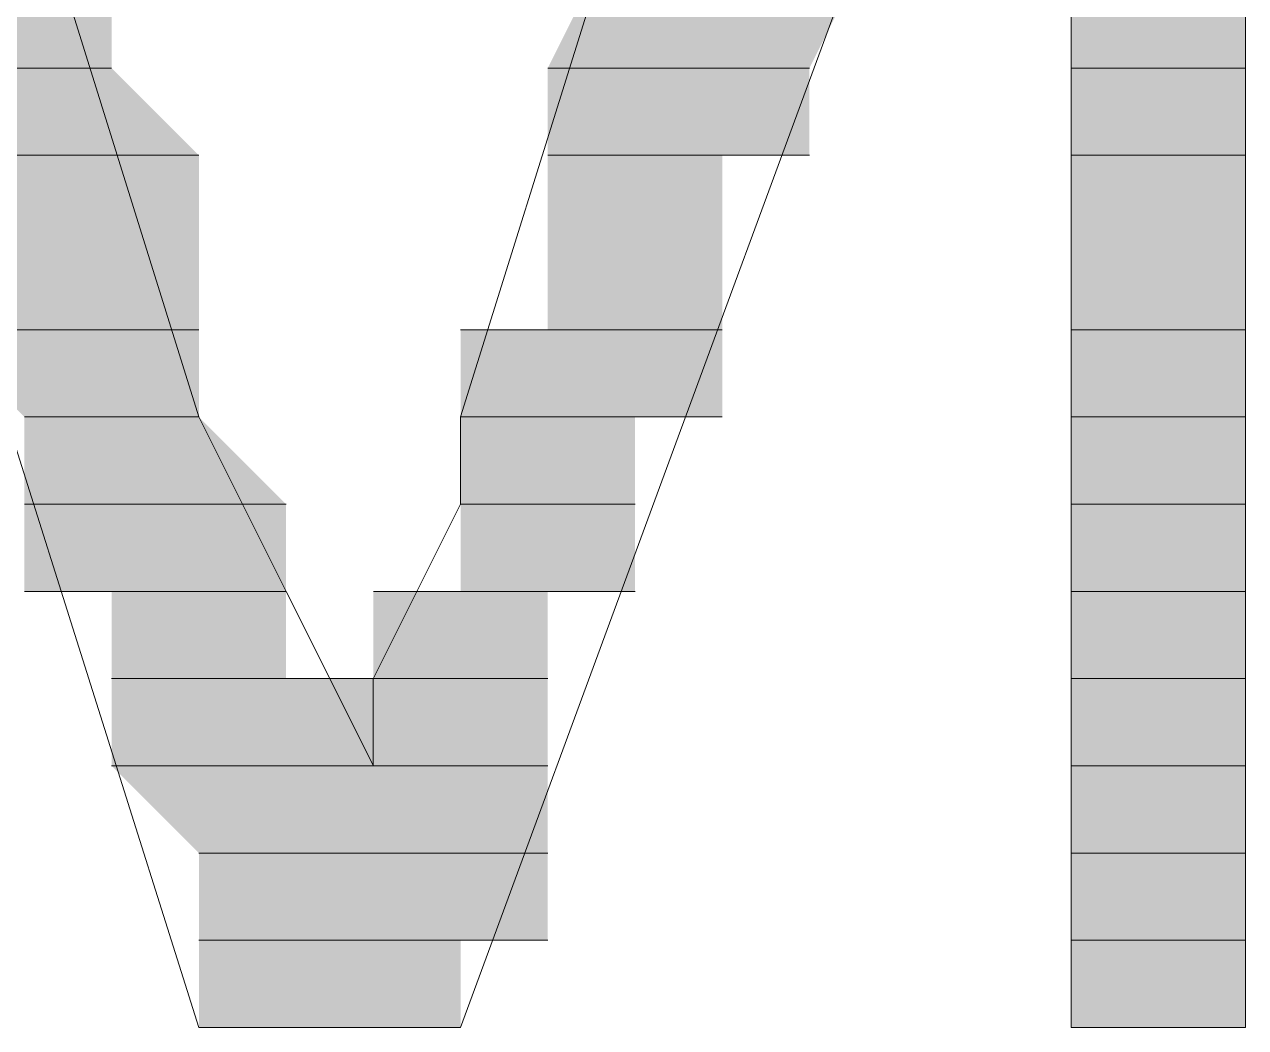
# Model space of a CAD drawing. Header units: millimetres. Extents: x -11 to 1219, y 0 to 1751.
# Drawn here: x 228.999 to 229.792, y 875.308 to 875.96 of the extents above; entities that cross this region are included whole.
import ezdxf

# ---------------------------------------------------------------- set-up
doc = ezdxf.new("R2010")
doc.units = ezdxf.units.MM
doc.header["$LTSCALE"] = 10
doc.layers.add('_MULTI_WIRE', color=9, linetype='CONTINUOUS')
doc.layers.add('PDF_Geometry', color=7, linetype='CONTINUOUS', true_color=0x151d1f)
doc.layers.add('PDF_Solid Fills', color=7, linetype='CONTINUOUS', true_color=0x070809)
doc.layers.get('_MULTI_WIRE').off()

# ---------------------------------------------------------------- blocks, each defined once
blk = doc.blocks.new('DVP-28SWS211R')
at = {"layer": 'PDF_Geometry', "color": 7, "lineweight": 9, "true_color": 0xffffff}
for p, q in [((22.49056, -88.77254), (22.2073, -87.86612)), ((22.94374, -87.86616), (22.66049, -88.77258)), ((23.17035, -89.16909), (23.17035, -87.86611)), ((22.15061, -88.09277), (22.49052, -89.16914)), ((22.66049, -89.16909), (23.05705, -88.09271)), ((23.05705, -88.09271), (23.05705, -89.16909)), ((22.26394, -88.54595), (22.43389, -88.54595)), ((22.43389, -88.54595), (22.26394, -88.54595)), ((22.26394, -88.54595), (22.43389, -88.54595)), ((22.43389, -88.54595), (22.26394, -88.54595)), ((22.26394, -88.54595), (22.43389, -88.54595)), ((22.43389, -88.54595), (22.26394, -88.54595)), ((22.26394, -88.54595), (22.43389, -88.54595)), ((22.43389, -88.54595), (22.26394, -88.54595)), ((22.26394, -88.54595), (22.43389, -88.54595)), ((22.43389, -88.54595), (22.26394, -88.54595)), ((22.26394, -88.54595), (22.43389, -88.54595)), ((22.43389, -88.54595), (22.26394, -88.54595)), ((22.26394, -88.54595), (22.43389, -88.54595)), ((22.43389, -88.54595), (22.26394, -88.54595)), ((22.26394, -88.54595), (22.43389, -88.54595)), ((22.43389, -88.54595), (22.26394, -88.54595)), ((22.26394, -88.54595), (22.43389, -88.54595)), ((22.43389, -88.54595), (22.26394, -88.54595)), ((22.26394, -88.54595), (22.43389, -88.54595)), ((22.43389, -88.54595), (22.26394, -88.54595)), ((22.26394, -88.54595), (22.43389, -88.54595)), ((22.43389, -88.54595), (22.26394, -88.54595)), ((22.26394, -88.54595), (22.43389, -88.54595)), ((22.43389, -88.54595), (22.26394, -88.54595)), ((22.71716, -88.54595), (22.88711, -88.54595)), ((22.88711, -88.54595), (22.71716, -88.54595)), ((22.71716, -88.54595), (22.88711, -88.54595)), ((22.88711, -88.54595), (22.71716, -88.54595)), ((22.71716, -88.54595), (22.88711, -88.54595)), ((22.88711, -88.54595), (22.71716, -88.54595)), ((22.71716, -88.54595), (22.88711, -88.54595)), ((22.88711, -88.54595), (22.71716, -88.54595)), ((22.71716, -88.54595), (22.88711, -88.54595)), ((22.88711, -88.54595), (22.71716, -88.54595)), ((22.71716, -88.54595), (22.88711, -88.54595)), ((22.88711, -88.54595), (22.71716, -88.54595)), ((22.71716, -88.54595), (22.88711, -88.54595)), ((22.88711, -88.54595), (22.71716, -88.54595)), ((22.71716, -88.54595), (22.88711, -88.54595)), ((22.88711, -88.54595), (22.71716, -88.54595)), ((22.71716, -88.54595), (22.88711, -88.54595)), ((22.88711, -88.54595), (22.71716, -88.54595)), ((22.71716, -88.54595), (22.88711, -88.54595)), ((22.88711, -88.54595), (22.71716, -88.54595)), ((22.71716, -88.54595), (22.88711, -88.54595)), ((22.88711, -88.54595), (22.71716, -88.54595)), ((22.71716, -88.54595), (22.88711, -88.54595)), ((22.88711, -88.54595), (22.71716, -88.54595)), ((23.05705, -88.54595), (23.17035, -88.54595)), ((23.17035, -88.54595), (23.05705, -88.54595)), ((23.05705, -88.54595), (23.17035, -88.54595)), ((23.17035, -88.54595), (23.05705, -88.54595)), ((23.05705, -88.54595), (23.17035, -88.54595)), ((23.17035, -88.54595), (23.05705, -88.54595)), ((23.05705, -88.54595), (23.17035, -88.54595)), ((23.17035, -88.54595), (23.05705, -88.54595)), ((23.05705, -88.54595), (23.17035, -88.54595)), ((23.17035, -88.54595), (23.05705, -88.54595)), ((23.05705, -88.54595), (23.17035, -88.54595)), ((23.17035, -88.54595), (23.05705, -88.54595)), ((23.05705, -88.54595), (23.17035, -88.54595)), ((23.17035, -88.54595), (23.05705, -88.54595)), ((23.05705, -88.54595), (23.17035, -88.54595)), ((23.17035, -88.54595), (23.05705, -88.54595)), ((23.05705, -88.54595), (23.17035, -88.54595)), ((23.17035, -88.54595), (23.05705, -88.54595)), ((23.05705, -88.54595), (23.17035, -88.54595)), ((23.17035, -88.54595), (23.05705, -88.54595)), ((23.05705, -88.54595), (23.17035, -88.54595)), ((23.17035, -88.54595), (23.05705, -88.54595)), ((23.05705, -88.54595), (23.17035, -88.54595)), ((23.17035, -88.54595), (23.05705, -88.54595)), ((22.32059, -88.6026), (22.49054, -88.6026)), ((22.49054, -88.6026), (22.32059, -88.6026)), ((22.32059, -88.6026), (22.49054, -88.6026)), ((22.49054, -88.6026), (22.32059, -88.6026)), ((22.32059, -88.6026), (22.49054, -88.6026)), ((22.49054, -88.6026), (22.32059, -88.6026)), ((22.32059, -88.6026), (22.49054, -88.6026)), ((22.49054, -88.6026), (22.32059, -88.6026)), ((22.32059, -88.6026), (22.49054, -88.6026)), ((22.49054, -88.6026), (22.32059, -88.6026)), ((22.32059, -88.6026), (22.49054, -88.6026)), ((22.49054, -88.6026), (22.32059, -88.6026)), ((22.71716, -88.6026), (22.88711, -88.6026)), ((22.88711, -88.6026), (22.71716, -88.6026)), ((22.71716, -88.6026), (22.88711, -88.6026)), ((22.88711, -88.6026), (22.71716, -88.6026)), ((22.71716, -88.6026), (22.88711, -88.6026)), ((22.88711, -88.6026), (22.71716, -88.6026)), ((22.71716, -88.6026), (22.88711, -88.6026)), ((22.88711, -88.6026), (22.71716, -88.6026)), ((22.71716, -88.6026), (22.83046, -88.6026)), ((22.83046, -88.6026), (22.71716, -88.6026)), ((22.71716, -88.6026), (22.88711, -88.6026)), ((22.83046, -88.6026), (22.71716, -88.6026)), ((22.88711, -88.6026), (22.83046, -88.6026)), ((23.05705, -88.6026), (23.17035, -88.6026)), ((23.17035, -88.6026), (23.05705, -88.6026)), ((23.05705, -88.6026), (23.17035, -88.6026)), ((23.17035, -88.6026), (23.05705, -88.6026)), ((23.05705, -88.6026), (23.17035, -88.6026)), ((23.17035, -88.6026), (23.05705, -88.6026)), ((23.05705, -88.6026), (23.17035, -88.6026)), ((23.17035, -88.6026), (23.05705, -88.6026)), ((23.05705, -88.6026), (23.17035, -88.6026)), ((23.17035, -88.6026), (23.05705, -88.6026)), ((23.05705, -88.6026), (23.17035, -88.6026)), ((23.17035, -88.6026), (23.05705, -88.6026)), ((22.32059, -88.7159), (22.49054, -88.7159)), ((22.49054, -88.7159), (22.32059, -88.7159)), ((22.32059, -88.7159), (22.49054, -88.7159)), ((22.49054, -88.7159), (22.32059, -88.7159)), ((22.32059, -88.7159), (22.49054, -88.7159)), ((22.49054, -88.7159), (22.32059, -88.7159)), ((22.32059, -88.7159), (22.49054, -88.7159)), ((22.49054, -88.7159), (22.32059, -88.7159)), ((22.32059, -88.7159), (22.49054, -88.7159)), ((22.49054, -88.7159), (22.32059, -88.7159)), ((22.32059, -88.7159), (22.49054, -88.7159)), ((22.49054, -88.7159), (22.32059, -88.7159)), ((22.32059, -88.7159), (22.49054, -88.7159)), ((22.49054, -88.7159), (22.32059, -88.7159)), ((22.32059, -88.7159), (22.49054, -88.7159)), ((22.49054, -88.7159), (22.32059, -88.7159)), ((22.32059, -88.7159), (22.49054, -88.7159)), ((22.49054, -88.7159), (22.32059, -88.7159)), ((22.32059, -88.7159), (22.49054, -88.7159)), ((22.49054, -88.7159), (22.32059, -88.7159)), ((22.71716, -88.7159), (22.66051, -88.7159)), ((22.66051, -88.7159), (22.83046, -88.7159)), ((22.71716, -88.7159), (22.83046, -88.7159)), ((22.83046, -88.7159), (22.71716, -88.7159)), ((22.71716, -88.7159), (22.83046, -88.7159)), ((22.83046, -88.7159), (22.71716, -88.7159)), ((22.71716, -88.7159), (22.83046, -88.7159)), ((22.83046, -88.7159), (22.71716, -88.7159)), ((22.71716, -88.7159), (22.83046, -88.7159)), ((22.83046, -88.7159), (22.71716, -88.7159)), ((22.71716, -88.7159), (22.83046, -88.7159)), ((22.83046, -88.7159), (22.71716, -88.7159)), ((22.71716, -88.7159), (22.83046, -88.7159)), ((22.83046, -88.7159), (22.71716, -88.7159)), ((22.71716, -88.7159), (22.83046, -88.7159)), ((22.83046, -88.7159), (22.71716, -88.7159)), ((22.71716, -88.7159), (22.83046, -88.7159)), ((22.83046, -88.7159), (22.71716, -88.7159)), ((22.83046, -88.7159), (22.71716, -88.7159)), ((22.71716, -88.7159), (22.83046, -88.7159)), ((22.83046, -88.7159), (22.71716, -88.7159)), ((23.05705, -88.7159), (23.17035, -88.7159)), ((23.17035, -88.7159), (23.05705, -88.7159)), ((23.05705, -88.7159), (23.17035, -88.7159)), ((23.17035, -88.7159), (23.05705, -88.7159)), ((23.05705, -88.7159), (23.17035, -88.7159)), ((23.17035, -88.7159), (23.05705, -88.7159)), ((23.05705, -88.7159), (23.17035, -88.7159)), ((23.17035, -88.7159), (23.05705, -88.7159)), ((23.05705, -88.7159), (23.17035, -88.7159)), ((23.17035, -88.7159), (23.05705, -88.7159)), ((23.05705, -88.7159), (23.17035, -88.7159)), ((23.17035, -88.7159), (23.05705, -88.7159)), ((23.05705, -88.7159), (23.17035, -88.7159)), ((23.17035, -88.7159), (23.05705, -88.7159)), ((23.05705, -88.7159), (23.17035, -88.7159)), ((23.17035, -88.7159), (23.05705, -88.7159)), ((23.05705, -88.7159), (23.17035, -88.7159)), ((23.17035, -88.7159), (23.05705, -88.7159)), ((23.05705, -88.7159), (23.17035, -88.7159)), ((23.17035, -88.7159), (23.05705, -88.7159)), ((22.37723, -88.77255), (22.49054, -88.77255)), ((22.49054, -88.77255), (22.37723, -88.77255)), ((22.37723, -88.77255), (22.49054, -88.77255)), ((22.49054, -88.77255), (22.37723, -88.77255)), ((22.37723, -88.77255), (22.49054, -88.77255)), ((22.49054, -88.77255), (22.37723, -88.77255)), ((22.37723, -88.77255), (22.49054, -88.77255)), ((22.49054, -88.77255), (22.37723, -88.77255)), ((22.37723, -88.77255), (22.49054, -88.77255)), ((22.49054, -88.77255), (22.37723, -88.77255)), ((22.37723, -88.77255), (22.49054, -88.77255)), ((22.49054, -88.77255), (22.37723, -88.77255)), ((22.37723, -88.77255), (22.49054, -88.77255)), ((22.49054, -88.77255), (22.37723, -88.77255)), ((22.37723, -88.77255), (22.49054, -88.77255)), ((22.49054, -88.77255), (22.37723, -88.77255)), ((22.37723, -88.77255), (22.49054, -88.77255)), ((22.49054, -88.77255), (22.37723, -88.77255)), ((22.37723, -88.77255), (22.49054, -88.77255)), ((22.49054, -88.77255), (22.37723, -88.77255)), ((22.37723, -88.77255), (22.49054, -88.77255)), ((22.49054, -88.77255), (22.37723, -88.77255)), ((22.37723, -88.77255), (22.49054, -88.77255)), ((22.49054, -88.77255), (22.37723, -88.77255)), ((22.37723, -88.77255), (22.49054, -88.77255)), ((22.49054, -88.77255), (22.37723, -88.77255)), ((22.37723, -88.77255), (22.49054, -88.77255)), ((22.49054, -88.77255), (22.37723, -88.77255)), ((22.37723, -88.77255), (22.49054, -88.77255)), ((22.49054, -88.77255), (22.37723, -88.77255)), ((22.37723, -88.77255), (22.49054, -88.77255)), ((22.49054, -88.77255), (22.37723, -88.77255)), ((22.37723, -88.77255), (22.49054, -88.77255)), ((22.49054, -88.77255), (22.37723, -88.77255)), ((22.37723, -88.77255), (22.49054, -88.77255)), ((22.49054, -88.77255), (22.37723, -88.77255)), ((22.54721, -88.88584), (22.49056, -88.77254)), ((22.66049, -88.77258), (22.66049, -88.82923)), ((22.66051, -88.77255), (22.83046, -88.77255)), ((22.83046, -88.77255), (22.66051, -88.77255)), ((22.66051, -88.77255), (22.83046, -88.77255)), ((22.83046, -88.77255), (22.66051, -88.77255)), ((22.66051, -88.77255), (22.77381, -88.77255)), ((22.77381, -88.77255), (22.66051, -88.77255)), ((22.66051, -88.77255), (22.83046, -88.77255)), ((22.77381, -88.77255), (22.66051, -88.77255)), ((22.66051, -88.77255), (22.77381, -88.77255)), ((22.77381, -88.77255), (22.66051, -88.77255)), ((22.66051, -88.77255), (22.77381, -88.77255)), ((22.77381, -88.77255), (22.66051, -88.77255)), ((22.66051, -88.77255), (22.77381, -88.77255)), ((22.77381, -88.77255), (22.66051, -88.77255)), ((22.66051, -88.77255), (22.77381, -88.77255)), ((22.77381, -88.77255), (22.66051, -88.77255)), ((22.66051, -88.77255), (22.77381, -88.77255)), ((22.77381, -88.77255), (22.66051, -88.77255)), ((22.66051, -88.77255), (22.77381, -88.77255)), ((22.77381, -88.77255), (22.66051, -88.77255)), ((22.66051, -88.77255), (22.77381, -88.77255)), ((22.77381, -88.77255), (22.66051, -88.77255)), ((22.66051, -88.77255), (22.77381, -88.77255)), ((22.77381, -88.77255), (22.66051, -88.77255)), ((22.66051, -88.77255), (22.77381, -88.77255)), ((22.77381, -88.77255), (22.66051, -88.77255)), ((22.66051, -88.77255), (22.77381, -88.77255)), ((22.77381, -88.77255), (22.66051, -88.77255)), ((22.66051, -88.77255), (22.77381, -88.77255)), ((22.77381, -88.77255), (22.66051, -88.77255)), ((22.66051, -88.77255), (22.77381, -88.77255)), ((22.77381, -88.77255), (22.66051, -88.77255)), ((22.66051, -88.77255), (22.77381, -88.77255)), ((22.77381, -88.77255), (22.66051, -88.77255)), ((22.66051, -88.77255), (22.77381, -88.77255)), ((22.77381, -88.77255), (22.66051, -88.77255)), ((22.83046, -88.77255), (22.77381, -88.77255)), ((23.05705, -88.77255), (23.17035, -88.77255)), ((23.17035, -88.77255), (23.05705, -88.77255)), ((23.05705, -88.77255), (23.17035, -88.77255)), ((23.17035, -88.77255), (23.05705, -88.77255)), ((23.05705, -88.77255), (23.17035, -88.77255)), ((23.17035, -88.77255), (23.05705, -88.77255)), ((23.05705, -88.77255), (23.17035, -88.77255)), ((23.17035, -88.77255), (23.05705, -88.77255)), ((23.05705, -88.77255), (23.17035, -88.77255)), ((23.17035, -88.77255), (23.05705, -88.77255)), ((23.05705, -88.77255), (23.17035, -88.77255)), ((23.17035, -88.77255), (23.05705, -88.77255)), ((23.05705, -88.77255), (23.17035, -88.77255)), ((23.17035, -88.77255), (23.05705, -88.77255)), ((23.05705, -88.77255), (23.17035, -88.77255)), ((23.17035, -88.77255), (23.05705, -88.77255)), ((23.05705, -88.77255), (23.17035, -88.77255)), ((23.17035, -88.77255), (23.05705, -88.77255)), ((23.05705, -88.77255), (23.17035, -88.77255)), ((23.17035, -88.77255), (23.05705, -88.77255)), ((23.05705, -88.77255), (23.17035, -88.77255)), ((23.17035, -88.77255), (23.05705, -88.77255)), ((23.05705, -88.77255), (23.17035, -88.77255)), ((23.17035, -88.77255), (23.05705, -88.77255)), ((23.05705, -88.77255), (23.17035, -88.77255)), ((23.17035, -88.77255), (23.05705, -88.77255)), ((23.05705, -88.77255), (23.17035, -88.77255)), ((23.17035, -88.77255), (23.05705, -88.77255)), ((23.05705, -88.77255), (23.17035, -88.77255)), ((23.17035, -88.77255), (23.05705, -88.77255)), ((23.05705, -88.77255), (23.17035, -88.77255)), ((23.17035, -88.77255), (23.05705, -88.77255)), ((23.05705, -88.77255), (23.17035, -88.77255)), ((23.17035, -88.77255), (23.05705, -88.77255)), ((23.05705, -88.77255), (23.17035, -88.77255)), ((23.17035, -88.77255), (23.05705, -88.77255)), ((22.37723, -88.82919), (22.54719, -88.82919)), ((22.54719, -88.82919), (22.37723, -88.82919)), ((22.37723, -88.82919), (22.54719, -88.82919)), ((22.54719, -88.82919), (22.37723, -88.82919)), ((22.37723, -88.82919), (22.54719, -88.82919)), ((22.54719, -88.82919), (22.37723, -88.82919)), ((22.37723, -88.82919), (22.54719, -88.82919)), ((22.54719, -88.82919), (22.37723, -88.82919)), ((22.37723, -88.82919), (22.54719, -88.82919)), ((22.54719, -88.82919), (22.37723, -88.82919)), ((22.37723, -88.82919), (22.54719, -88.82919)), ((22.54719, -88.82919), (22.37723, -88.82919)), ((22.37723, -88.82919), (22.54719, -88.82919)), ((22.54719, -88.82919), (22.37723, -88.82919)), ((22.37723, -88.82919), (22.54719, -88.82919)), ((22.54719, -88.82919), (22.37723, -88.82919)), ((22.37723, -88.82919), (22.54719, -88.82919)), ((22.54719, -88.82919), (22.37723, -88.82919)), ((22.37723, -88.82919), (22.54719, -88.82919)), ((22.54719, -88.82919), (22.37723, -88.82919)), ((22.66049, -88.82923), (22.60384, -88.94254)), ((22.66051, -88.82919), (22.77381, -88.82919)), ((22.77381, -88.82919), (22.66051, -88.82919)), ((22.66051, -88.82919), (22.77381, -88.82919)), ((22.77381, -88.82919), (22.66051, -88.82919)), ((22.66051, -88.82919), (22.77381, -88.82919)), ((22.77381, -88.82919), (22.66051, -88.82919)), ((22.66051, -88.82919), (22.77381, -88.82919)), ((22.77381, -88.82919), (22.66051, -88.82919)), ((22.66051, -88.82919), (22.77381, -88.82919)), ((22.77381, -88.82919), (22.66051, -88.82919)), ((22.66051, -88.82919), (22.77381, -88.82919)), ((22.77381, -88.82919), (22.66051, -88.82919)), ((22.66051, -88.82919), (22.77381, -88.82919)), ((22.77381, -88.82919), (22.66051, -88.82919)), ((22.66051, -88.82919), (22.77381, -88.82919)), ((22.77381, -88.82919), (22.66051, -88.82919)), ((22.66051, -88.82919), (22.77381, -88.82919)), ((22.77381, -88.82919), (22.66051, -88.82919)), ((22.66051, -88.82919), (22.77381, -88.82919)), ((22.77381, -88.82919), (22.66051, -88.82919)), ((23.05705, -88.82919), (23.17035, -88.82919)), ((23.17035, -88.82919), (23.05705, -88.82919)), ((23.05705, -88.82919), (23.17035, -88.82919)), ((23.17035, -88.82919), (23.05705, -88.82919)), ((23.05705, -88.82919), (23.17035, -88.82919)), ((23.17035, -88.82919), (23.05705, -88.82919)), ((23.05705, -88.82919), (23.17035, -88.82919)), ((23.17035, -88.82919), (23.05705, -88.82919)), ((23.05705, -88.82919), (23.17035, -88.82919)), ((23.17035, -88.82919), (23.05705, -88.82919)), ((23.05705, -88.82919), (23.17035, -88.82919)), ((23.17035, -88.82919), (23.05705, -88.82919)), ((23.05705, -88.82919), (23.17035, -88.82919)), ((23.17035, -88.82919), (23.05705, -88.82919)), ((23.05705, -88.82919), (23.17035, -88.82919)), ((23.17035, -88.82919), (23.05705, -88.82919)), ((23.05705, -88.82919), (23.17035, -88.82919)), ((23.17035, -88.82919), (23.05705, -88.82919)), ((23.05705, -88.82919), (23.17035, -88.82919)), ((23.17035, -88.82919), (23.05705, -88.82919)), ((22.37723, -88.88584), (22.54719, -88.88584)), ((22.54719, -88.88584), (22.37723, -88.88584)), ((22.37723, -88.88584), (22.54719, -88.88584)), ((22.54719, -88.88584), (22.37723, -88.88584)), ((22.37723, -88.88584), (22.54719, -88.88584)), ((22.54719, -88.88584), (22.37723, -88.88584)), ((22.37723, -88.88584), (22.54719, -88.88584)), ((22.54719, -88.88584), (22.37723, -88.88584)), ((22.37723, -88.88584), (22.54719, -88.88584)), ((22.54719, -88.88584), (22.37723, -88.88584)), ((22.37723, -88.88584), (22.54719, -88.88584)), ((22.54719, -88.88584), (22.37723, -88.88584)), ((22.37723, -88.88584), (22.54719, -88.88584)), ((22.54719, -88.88584), (22.37723, -88.88584)), ((22.37723, -88.88584), (22.54719, -88.88584)), ((22.54719, -88.88584), (22.37723, -88.88584)), ((22.37723, -88.88584), (22.54719, -88.88584)), ((22.54719, -88.88584), (22.37723, -88.88584)), ((22.37723, -88.88584), (22.54719, -88.88584)), ((22.54719, -88.88584), (22.37723, -88.88584)), ((22.37723, -88.88584), (22.54719, -88.88584)), ((22.54719, -88.88584), (22.37723, -88.88584)), ((22.37723, -88.88584), (22.54719, -88.88584)), ((22.54719, -88.88584), (22.37723, -88.88584)), ((22.60386, -88.99914), (22.54721, -88.88584)), ((22.66051, -88.88584), (22.60386, -88.88584)), ((22.60386, -88.88584), (22.77381, -88.88584)), ((22.60386, -88.88584), (22.71716, -88.88584)), ((22.71716, -88.88584), (22.60386, -88.88584)), ((22.60386, -88.88584), (22.77381, -88.88584)), ((22.71716, -88.88584), (22.60386, -88.88584)), ((22.66051, -88.88584), (22.77381, -88.88584)), ((22.77381, -88.88584), (22.66051, -88.88584)), ((22.66051, -88.88584), (22.77381, -88.88584)), ((22.77381, -88.88584), (22.66051, -88.88584)), ((22.66051, -88.88584), (22.77381, -88.88584)), ((22.77381, -88.88584), (22.66051, -88.88584)), ((22.66051, -88.88584), (22.77381, -88.88584)), ((22.77381, -88.88584), (22.66051, -88.88584)), ((22.66051, -88.88584), (22.77381, -88.88584)), ((22.77381, -88.88584), (22.66051, -88.88584)), ((22.66051, -88.88584), (22.77381, -88.88584)), ((22.77381, -88.88584), (22.66051, -88.88584)), ((22.66051, -88.88584), (22.77381, -88.88584)), ((22.77381, -88.88584), (22.66051, -88.88584)), ((22.66051, -88.88584), (22.77381, -88.88584)), ((22.77381, -88.88584), (22.66051, -88.88584)), ((22.77381, -88.88584), (22.66051, -88.88584)), ((22.66051, -88.88584), (22.77381, -88.88584)), ((22.77381, -88.88584), (22.66051, -88.88584)), ((22.77381, -88.88584), (22.71716, -88.88584)), ((23.05705, -88.88584), (23.17035, -88.88584)), ((23.17035, -88.88584), (23.05705, -88.88584)), ((23.05705, -88.88584), (23.17035, -88.88584)), ((23.17035, -88.88584), (23.05705, -88.88584)), ((23.05705, -88.88584), (23.17035, -88.88584)), ((23.17035, -88.88584), (23.05705, -88.88584)), ((23.05705, -88.88584), (23.17035, -88.88584)), ((23.17035, -88.88584), (23.05705, -88.88584)), ((23.05705, -88.88584), (23.17035, -88.88584)), ((23.17035, -88.88584), (23.05705, -88.88584)), ((23.05705, -88.88584), (23.17035, -88.88584)), ((23.17035, -88.88584), (23.05705, -88.88584)), ((23.05705, -88.88584), (23.17035, -88.88584)), ((23.17035, -88.88584), (23.05705, -88.88584)), ((23.05705, -88.88584), (23.17035, -88.88584)), ((23.17035, -88.88584), (23.05705, -88.88584)), ((23.05705, -88.88584), (23.17035, -88.88584)), ((23.17035, -88.88584), (23.05705, -88.88584)), ((23.05705, -88.88584), (23.17035, -88.88584)), ((23.17035, -88.88584), (23.05705, -88.88584)), ((23.05705, -88.88584), (23.17035, -88.88584)), ((23.17035, -88.88584), (23.05705, -88.88584)), ((23.05705, -88.88584), (23.17035, -88.88584)), ((23.17035, -88.88584), (23.05705, -88.88584)), ((22.43388, -88.94249), (22.54719, -88.94249)), ((22.54719, -88.94249), (22.43388, -88.94249)), ((22.43388, -88.94249), (22.54719, -88.94249)), ((22.54719, -88.94249), (22.43388, -88.94249)), ((22.43388, -88.94249), (22.54719, -88.94249)), ((22.54719, -88.94249), (22.43388, -88.94249)), ((22.43388, -88.94249), (22.54719, -88.94249)), ((22.54719, -88.94249), (22.43388, -88.94249)), ((22.43388, -88.94249), (22.54719, -88.94249)), ((22.54719, -88.94249), (22.43388, -88.94249)), ((22.43388, -88.94249), (22.54719, -88.94249)), ((22.54719, -88.94249), (22.43388, -88.94249)), ((22.43388, -88.94249), (22.54719, -88.94249)), ((22.54719, -88.94249), (22.43388, -88.94249)), ((22.43388, -88.94249), (22.54719, -88.94249)), ((22.54719, -88.94249), (22.43388, -88.94249)), ((22.43388, -88.94249), (22.54719, -88.94249)), ((22.54719, -88.94249), (22.43388, -88.94249)), ((22.43388, -88.94249), (22.54719, -88.94249)), ((22.54719, -88.94249), (22.43388, -88.94249)), ((22.43388, -88.94249), (22.54719, -88.94249)), ((22.54719, -88.94249), (22.43388, -88.94249)), ((22.43388, -88.94249), (22.54719, -88.94249)), ((22.54719, -88.94249), (22.43388, -88.94249)), ((22.43388, -88.94249), (22.60384, -88.94249)), ((22.60384, -88.94249), (22.43388, -88.94249)), ((22.43388, -88.94249), (22.60384, -88.94249)), ((22.60384, -88.94249), (22.43388, -88.94249)), ((22.60384, -88.94254), (22.60384, -88.99919)), ((22.60386, -88.94249), (22.71716, -88.94249)), ((22.71716, -88.94249), (22.60386, -88.94249)), ((22.60386, -88.94249), (22.71716, -88.94249)), ((22.71716, -88.94249), (22.60386, -88.94249)), ((22.60386, -88.94249), (22.71716, -88.94249)), ((22.71716, -88.94249), (22.60386, -88.94249)), ((22.60386, -88.94249), (22.71716, -88.94249)), ((22.71716, -88.94249), (22.60386, -88.94249)), ((22.60386, -88.94249), (22.71716, -88.94249)), ((22.71716, -88.94249), (22.60386, -88.94249)), ((22.60386, -88.94249), (22.71716, -88.94249)), ((22.71716, -88.94249), (22.60386, -88.94249)), ((22.60386, -88.94249), (22.71716, -88.94249)), ((22.71716, -88.94249), (22.60386, -88.94249)), ((22.60386, -88.94249), (22.71716, -88.94249)), ((22.71716, -88.94249), (22.60386, -88.94249)), ((22.60386, -88.94249), (22.71716, -88.94249)), ((22.71716, -88.94249), (22.60386, -88.94249)), ((22.60386, -88.94249), (22.71716, -88.94249)), ((22.71716, -88.94249), (22.60386, -88.94249)), ((22.60386, -88.94249), (22.71716, -88.94249)), ((22.71716, -88.94249), (22.60386, -88.94249)), ((22.60386, -88.94249), (22.71716, -88.94249)), ((22.71716, -88.94249), (22.60386, -88.94249)), ((22.60386, -88.94249), (22.71716, -88.94249)), ((22.71716, -88.94249), (22.60386, -88.94249)), ((22.60386, -88.94249), (22.71716, -88.94249)), ((22.71716, -88.94249), (22.60386, -88.94249)), ((23.05705, -88.94249), (23.17035, -88.94249)), ((23.17035, -88.94249), (23.05705, -88.94249)), ((23.05705, -88.94249), (23.17035, -88.94249)), ((23.17035, -88.94249), (23.05705, -88.94249)), ((23.05705, -88.94249), (23.17035, -88.94249)), ((23.17035, -88.94249), (23.05705, -88.94249)), ((23.05705, -88.94249), (23.17035, -88.94249)), ((23.17035, -88.94249), (23.05705, -88.94249)), ((23.05705, -88.94249), (23.17035, -88.94249)), ((23.17035, -88.94249), (23.05705, -88.94249)), ((23.05705, -88.94249), (23.17035, -88.94249)), ((23.17035, -88.94249), (23.05705, -88.94249)), ((23.05705, -88.94249), (23.17035, -88.94249)), ((23.17035, -88.94249), (23.05705, -88.94249)), ((23.05705, -88.94249), (23.17035, -88.94249)), ((23.17035, -88.94249), (23.05705, -88.94249)), ((23.05705, -88.94249), (23.17035, -88.94249)), ((23.17035, -88.94249), (23.05705, -88.94249)), ((23.05705, -88.94249), (23.17035, -88.94249)), ((23.17035, -88.94249), (23.05705, -88.94249)), ((23.05705, -88.94249), (23.17035, -88.94249)), ((23.17035, -88.94249), (23.05705, -88.94249)), ((23.05705, -88.94249), (23.17035, -88.94249)), ((23.17035, -88.94249), (23.05705, -88.94249)), ((23.05705, -88.94249), (23.17035, -88.94249)), ((23.17035, -88.94249), (23.05705, -88.94249)), ((23.05705, -88.94249), (23.17035, -88.94249)), ((23.17035, -88.94249), (23.05705, -88.94249)), ((22.43388, -88.99914), (22.60384, -88.99914)), ((22.60384, -88.99914), (22.43388, -88.99914)), ((22.43388, -88.99914), (22.60384, -88.99914)), ((22.60384, -88.99914), (22.43388, -88.99914)), ((22.43388, -88.99914), (22.60384, -88.99914)), ((22.60384, -88.99914), (22.43388, -88.99914)), ((22.43388, -88.99914), (22.60384, -88.99914)), ((22.60384, -88.99914), (22.43388, -88.99914)), ((22.43388, -88.99914), (22.60384, -88.99914)), ((22.60384, -88.99914), (22.43388, -88.99914)), ((22.43388, -88.99914), (22.60384, -88.99914)), ((22.60384, -88.99914), (22.43388, -88.99914)), ((22.43388, -88.99914), (22.60384, -88.99914)), ((22.60384, -88.99914), (22.43388, -88.99914)), ((22.43388, -88.99914), (22.60384, -88.99914)), ((22.60384, -88.99914), (22.43388, -88.99914)), ((22.43388, -88.99914), (22.60384, -88.99914)), ((22.60384, -88.99914), (22.43388, -88.99914)), ((22.43388, -88.99914), (22.60384, -88.99914)), ((22.60384, -88.99914), (22.43388, -88.99914)), ((22.43388, -88.99914), (22.71714, -88.99914)), ((22.71714, -88.99914), (22.43388, -88.99914)), ((22.43388, -88.99914), (22.71714, -88.99914)), ((22.71714, -88.99914), (22.43388, -88.99914)), ((22.43388, -88.99914), (22.71714, -88.99914)), ((22.71714, -88.99914), (22.43388, -88.99914)), ((22.43388, -88.99914), (22.71714, -88.99914)), ((22.71714, -88.99914), (22.43388, -88.99914)), ((22.43388, -88.99914), (22.71714, -88.99914)), ((22.71714, -88.99914), (22.43388, -88.99914)), ((22.43388, -88.99914), (22.71714, -88.99914)), ((22.71714, -88.99914), (22.43388, -88.99914)), ((22.43388, -88.99914), (22.71714, -88.99914)), ((22.71714, -88.99914), (22.43388, -88.99914)), ((22.43388, -88.99914), (22.71714, -88.99914)), ((22.71714, -88.99914), (22.43388, -88.99914)), ((22.43388, -88.99914), (22.71714, -88.99914)), ((22.71714, -88.99914), (22.43388, -88.99914)), ((22.43388, -88.99914), (22.71714, -88.99914)), ((22.71714, -88.99914), (22.43388, -88.99914)), ((22.43388, -88.99914), (22.71714, -88.99914)), ((22.71714, -88.99914), (22.43388, -88.99914)), ((22.43388, -88.99914), (22.71714, -88.99914)), ((22.71714, -88.99914), (22.43388, -88.99914)), ((22.43388, -88.99914), (22.71714, -88.99914)), ((22.71714, -88.99914), (22.43388, -88.99914)), ((22.43388, -88.99914), (22.71714, -88.99914)), ((22.71714, -88.99914), (22.43388, -88.99914)), ((22.43388, -88.99914), (22.71714, -88.99914)), ((22.71714, -88.99914), (22.43388, -88.99914)), ((22.43388, -88.99914), (22.71714, -88.99914)), ((22.71714, -88.99914), (22.43388, -88.99914)), ((22.60386, -88.99914), (22.71716, -88.99914)), ((22.71716, -88.99914), (22.60386, -88.99914)), ((22.60386, -88.99914), (22.71716, -88.99914)), ((22.71716, -88.99914), (22.60386, -88.99914)), ((22.60386, -88.99914), (22.71716, -88.99914)), ((22.71716, -88.99914), (22.60386, -88.99914)), ((22.60386, -88.99914), (22.71716, -88.99914)), ((22.71716, -88.99914), (22.60386, -88.99914)), ((22.60386, -88.99914), (22.71716, -88.99914)), ((22.71716, -88.99914), (22.60386, -88.99914)), ((22.60386, -88.99914), (22.71716, -88.99914)), ((22.71716, -88.99914), (22.60386, -88.99914)), ((22.60386, -88.99914), (22.71716, -88.99914)), ((22.71716, -88.99914), (22.60386, -88.99914)), ((22.60386, -88.99914), (22.71716, -88.99914)), ((22.71716, -88.99914), (22.60386, -88.99914)), ((22.60386, -88.99914), (22.71716, -88.99914)), ((22.71716, -88.99914), (22.60386, -88.99914)), ((22.60386, -88.99914), (22.71716, -88.99914)), ((22.71716, -88.99914), (22.60386, -88.99914)), ((23.05705, -88.99914), (23.17035, -88.99914)), ((23.17035, -88.99914), (23.05705, -88.99914)), ((23.05705, -88.99914), (23.17035, -88.99914)), ((23.17035, -88.99914), (23.05705, -88.99914)), ((23.05705, -88.99914), (23.17035, -88.99914)), ((23.17035, -88.99914), (23.05705, -88.99914)), ((23.05705, -88.99914), (23.17035, -88.99914)), ((23.17035, -88.99914), (23.05705, -88.99914)), ((23.05705, -88.99914), (23.17035, -88.99914)), ((23.17035, -88.99914), (23.05705, -88.99914)), ((23.05705, -88.99914), (23.17035, -88.99914)), ((23.17035, -88.99914), (23.05705, -88.99914)), ((23.05705, -88.99914), (23.17035, -88.99914)), ((23.17035, -88.99914), (23.05705, -88.99914)), ((23.05705, -88.99914), (23.17035, -88.99914)), ((23.17035, -88.99914), (23.05705, -88.99914)), ((23.05705, -88.99914), (23.17035, -88.99914)), ((23.17035, -88.99914), (23.05705, -88.99914)), ((23.05705, -88.99914), (23.17035, -88.99914)), ((23.17035, -88.99914), (23.05705, -88.99914)), ((23.05705, -88.99914), (23.17035, -88.99914)), ((23.17035, -88.99914), (23.05705, -88.99914)), ((23.05705, -88.99914), (23.17035, -88.99914)), ((23.17035, -88.99914), (23.05705, -88.99914)), ((23.05705, -88.99914), (23.17035, -88.99914)), ((23.17035, -88.99914), (23.05705, -88.99914)), ((23.05705, -88.99914), (23.17035, -88.99914)), ((23.17035, -88.99914), (23.05705, -88.99914)), ((23.05705, -88.99914), (23.17035, -88.99914)), ((23.17035, -88.99914), (23.05705, -88.99914)), ((23.05705, -88.99914), (23.17035, -88.99914)), ((23.17035, -88.99914), (23.05705, -88.99914)), ((23.05705, -88.99914), (23.17035, -88.99914)), ((23.17035, -88.99914), (23.05705, -88.99914)), ((23.05705, -88.99914), (23.17035, -88.99914)), ((23.17035, -88.99914), (23.05705, -88.99914)), ((23.05705, -88.99914), (23.17035, -88.99914)), ((23.17035, -88.99914), (23.05705, -88.99914)), ((23.05705, -88.99914), (23.17035, -88.99914)), ((23.17035, -88.99914), (23.05705, -88.99914)), ((23.05705, -88.99914), (23.17035, -88.99914)), ((23.17035, -88.99914), (23.05705, -88.99914)), ((23.05705, -88.99914), (23.17035, -88.99914)), ((23.17035, -88.99914), (23.05705, -88.99914)), ((23.05705, -88.99914), (23.17035, -88.99914)), ((23.17035, -88.99914), (23.05705, -88.99914)), ((23.05705, -88.99914), (23.17035, -88.99914)), ((23.17035, -88.99914), (23.05705, -88.99914)), ((23.05705, -88.99914), (23.17035, -88.99914)), ((23.17035, -88.99914), (23.05705, -88.99914)), ((23.05705, -88.99914), (23.17035, -88.99914)), ((23.17035, -88.99914), (23.05705, -88.99914)), ((22.49053, -89.05579), (22.71714, -89.05579)), ((22.71714, -89.05579), (22.49053, -89.05579)), ((22.49053, -89.05579), (22.71714, -89.05579)), ((22.71714, -89.05579), (22.49053, -89.05579)), ((22.49053, -89.05579), (22.71714, -89.05579)), ((22.71714, -89.05579), (22.49053, -89.05579)), ((22.49053, -89.05579), (22.71714, -89.05579)), ((22.71714, -89.05579), (22.49053, -89.05579)), ((22.49053, -89.05579), (22.71714, -89.05579)), ((22.71714, -89.05579), (22.49053, -89.05579)), ((22.49053, -89.05579), (22.71714, -89.05579)), ((22.71714, -89.05579), (22.49053, -89.05579)), ((22.49053, -89.05579), (22.71714, -89.05579)), ((22.71714, -89.05579), (22.49053, -89.05579)), ((22.49053, -89.05579), (22.71714, -89.05579)), ((22.71714, -89.05579), (22.49053, -89.05579)), ((22.49053, -89.05579), (22.71714, -89.05579)), ((22.71714, -89.05579), (22.49053, -89.05579)), ((22.49053, -89.05579), (22.71714, -89.05579)), ((22.71714, -89.05579), (22.49053, -89.05579)), ((22.49053, -89.05579), (22.71714, -89.05579)), ((22.71714, -89.05579), (22.49053, -89.05579)), ((22.49053, -89.05579), (22.71714, -89.05579)), ((22.71714, -89.05579), (22.49053, -89.05579)), ((23.05705, -89.05579), (23.17035, -89.05579)), ((23.17035, -89.05579), (23.05705, -89.05579)), ((23.05705, -89.05579), (23.17035, -89.05579)), ((23.17035, -89.05579), (23.05705, -89.05579)), ((23.05705, -89.05579), (23.17035, -89.05579)), ((23.17035, -89.05579), (23.05705, -89.05579)), ((23.05705, -89.05579), (23.17035, -89.05579)), ((23.17035, -89.05579), (23.05705, -89.05579)), ((23.05705, -89.05579), (23.17035, -89.05579)), ((23.17035, -89.05579), (23.05705, -89.05579)), ((23.05705, -89.05579), (23.17035, -89.05579)), ((23.17035, -89.05579), (23.05705, -89.05579)), ((23.05705, -89.05579), (23.17035, -89.05579)), ((23.17035, -89.05579), (23.05705, -89.05579)), ((23.05705, -89.05579), (23.17035, -89.05579)), ((23.17035, -89.05579), (23.05705, -89.05579)), ((23.05705, -89.05579), (23.17035, -89.05579)), ((23.17035, -89.05579), (23.05705, -89.05579)), ((23.05705, -89.05579), (23.17035, -89.05579)), ((23.17035, -89.05579), (23.05705, -89.05579)), ((23.05705, -89.05579), (23.17035, -89.05579)), ((23.17035, -89.05579), (23.05705, -89.05579)), ((23.05705, -89.05579), (23.17035, -89.05579)), ((23.17035, -89.05579), (23.05705, -89.05579)), ((22.49053, -89.11244), (22.71714, -89.11244)), ((22.71714, -89.11244), (22.49053, -89.11244)), ((22.49053, -89.11244), (22.71714, -89.11244)), ((22.71714, -89.11244), (22.49053, -89.11244)), ((22.49053, -89.11244), (22.71714, -89.11244)), ((22.71714, -89.11244), (22.49053, -89.11244)), ((22.49053, -89.11244), (22.71714, -89.11244)), ((22.71714, -89.11244), (22.49053, -89.11244)), ((22.49053, -89.11244), (22.66049, -89.11244)), ((22.66049, -89.11244), (22.49053, -89.11244)), ((22.49053, -89.11244), (22.71714, -89.11244)), ((22.66049, -89.11244), (22.49053, -89.11244)), ((22.49053, -89.11244), (22.66049, -89.11244)), ((22.66049, -89.11244), (22.49053, -89.11244)), ((22.49053, -89.11244), (22.66049, -89.11244)), ((22.66049, -89.11244), (22.49053, -89.11244)), ((22.49053, -89.11244), (22.66049, -89.11244)), ((22.66049, -89.11244), (22.49053, -89.11244)), ((22.49053, -89.11244), (22.66049, -89.11244)), ((22.66049, -89.11244), (22.49053, -89.11244)), ((22.71714, -89.11244), (22.66049, -89.11244)), ((23.05705, -89.11244), (23.17035, -89.11244)), ((23.17035, -89.11244), (23.05705, -89.11244)), ((23.05705, -89.11244), (23.17035, -89.11244)), ((23.17035, -89.11244), (23.05705, -89.11244)), ((23.05705, -89.11244), (23.17035, -89.11244)), ((23.17035, -89.11244), (23.05705, -89.11244)), ((23.05705, -89.11244), (23.17035, -89.11244)), ((23.17035, -89.11244), (23.05705, -89.11244)), ((23.05705, -89.11244), (23.17035, -89.11244)), ((23.17035, -89.11244), (23.05705, -89.11244)), ((23.05705, -89.11244), (23.17035, -89.11244)), ((23.17035, -89.11244), (23.05705, -89.11244)), ((23.05705, -89.11244), (23.17035, -89.11244)), ((23.17035, -89.11244), (23.05705, -89.11244)), ((23.05705, -89.11244), (23.17035, -89.11244)), ((23.17035, -89.11244), (23.05705, -89.11244)), ((23.05705, -89.11244), (23.17035, -89.11244)), ((23.17035, -89.11244), (23.05705, -89.11244)), ((23.05705, -89.11244), (23.17035, -89.11244)), ((23.17035, -89.11244), (23.05705, -89.11244)), ((22.49053, -89.16909), (22.66049, -89.16909)), ((22.66049, -89.16909), (22.49053, -89.16909)), ((22.49053, -89.16909), (22.66049, -89.16909)), ((22.66049, -89.16909), (22.49053, -89.16909)), ((22.49053, -89.16909), (22.66049, -89.16909)), ((22.66049, -89.16909), (22.49053, -89.16909)), ((22.49053, -89.16909), (22.66049, -89.16909)), ((22.66049, -89.16909), (22.49053, -89.16909)), ((22.49053, -89.16909), (22.66049, -89.16909)), ((22.66049, -89.16909), (22.49053, -89.16909)), ((22.49053, -89.16909), (22.66049, -89.16909)), ((22.66049, -89.16909), (22.49053, -89.16909)), ((22.49053, -89.16909), (22.66049, -89.16909)), ((22.66049, -89.16909), (22.49053, -89.16909)), ((22.49053, -89.16909), (22.66049, -89.16909)), ((22.66049, -89.16909), (22.49053, -89.16909)), ((22.49053, -89.16909), (22.66049, -89.16909)), ((22.66049, -89.16909), (22.49053, -89.16909)), ((22.49053, -89.16909), (22.66049, -89.16909)), ((22.66049, -89.16909), (22.49053, -89.16909)), ((22.49053, -89.16909), (22.66049, -89.16909)), ((22.66049, -89.16909), (22.49053, -89.16909)), ((22.49053, -89.16909), (22.66049, -89.16909)), ((22.66049, -89.16909), (22.49053, -89.16909)), ((22.49053, -89.16909), (22.66049, -89.16909)), ((22.66049, -89.16909), (22.49053, -89.16909)), ((22.49053, -89.16909), (22.66049, -89.16909)), ((23.05705, -89.16909), (23.17035, -89.16909)), ((23.17035, -89.16909), (23.05705, -89.16909)), ((23.05705, -89.16909), (23.17035, -89.16909)), ((23.17035, -89.16909), (23.05705, -89.16909)), ((23.05705, -89.16909), (23.17035, -89.16909)), ((23.17035, -89.16909), (23.05705, -89.16909)), ((23.05705, -89.16909), (23.17035, -89.16909)), ((23.17035, -89.16909), (23.05705, -89.16909)), ((23.05705, -89.16909), (23.17035, -89.16909)), ((23.17035, -89.16909), (23.05705, -89.16909)), ((23.05705, -89.16909), (23.17035, -89.16909)), ((23.17035, -89.16909), (23.05705, -89.16909)), ((23.05705, -89.16909), (23.17035, -89.16909)), ((23.17035, -89.16909), (23.05705, -89.16909)), ((23.05705, -89.16909), (23.17035, -89.16909)), ((23.17035, -89.16909), (23.05705, -89.16909)), ((23.05705, -89.16909), (23.17035, -89.16909)), ((23.17035, -89.16909), (23.05705, -89.16909)), ((23.05705, -89.16909), (23.17035, -89.16909)), ((23.17035, -89.16909), (23.05705, -89.16909)), ((23.05705, -89.16909), (23.17035, -89.16909)), ((23.17035, -89.16909), (23.05705, -89.16909)), ((23.05705, -89.16909), (23.17035, -89.16909)), ((23.17035, -89.16909), (23.05705, -89.16909)), ((23.05705, -89.16909), (23.17035, -89.16909)), ((23.17035, -89.16909), (23.05705, -89.16909)), ((23.05705, -89.16909), (23.17035, -89.16909))]:
    blk.add_line(p, q, dxfattribs=at)
at = {"layer": 'PDF_Solid Fills', "color": 7, "lineweight": 9, "true_color": 0xffffff, "transparency": 33554559}
for points in [[(22.26394, -88.43265), (22.26394, -88.54595), (22.43389, -88.54595)], [(22.26394, -88.43265), (22.43389, -88.43265), (22.43389, -88.54595)], [(22.77381, -88.43265), (22.71715, -88.54595), (22.88711, -88.54595)], [(22.77381, -88.43265), (22.94376, -88.43265), (22.88711, -88.54595)], [(23.05705, -88.43265), (23.05705, -88.54595), (23.17035, -88.54595)], [(23.05705, -88.43265), (23.17035, -88.43265), (23.17035, -88.54595)], [(22.26394, -88.54595), (22.32059, -88.6026), (22.49054, -88.6026)], [(22.26394, -88.54595), (22.43389, -88.54595), (22.49054, -88.6026)], [(22.71716, -88.54595), (22.71716, -88.6026), (22.88711, -88.6026)], [(22.71716, -88.54595), (22.88711, -88.54595), (22.88711, -88.6026)], [(23.05705, -88.54595), (23.05705, -88.6026), (23.17035, -88.6026)], [(23.05705, -88.54595), (23.17035, -88.54595), (23.17035, -88.6026)], [(22.32059, -88.6026), (22.32059, -88.65925), (22.49054, -88.65925)], [(22.32059, -88.6026), (22.49054, -88.6026), (22.49054, -88.65925)], [(22.71716, -88.6026), (22.71716, -88.65925), (22.83046, -88.65925)], [(22.71716, -88.6026), (22.83046, -88.6026), (22.83046, -88.65925)], [(23.05705, -88.6026), (23.05705, -88.65925), (23.17035, -88.65925)], [(23.05705, -88.6026), (23.17035, -88.6026), (23.17035, -88.65925)], [(22.32059, -88.65925), (22.32059, -88.7159), (22.49054, -88.7159)], [(22.32059, -88.65925), (22.49054, -88.65925), (22.49054, -88.7159)], [(22.71716, -88.65925), (22.71716, -88.7159), (22.83046, -88.7159)], [(22.71716, -88.65925), (22.83046, -88.65925), (22.83046, -88.7159)], [(23.05705, -88.65925), (23.05705, -88.7159), (23.17035, -88.7159)], [(23.05705, -88.65925), (23.17035, -88.65925), (23.17035, -88.7159)], [(22.32059, -88.7159), (22.37724, -88.77255), (22.49054, -88.77255)], [(22.32059, -88.7159), (22.49054, -88.7159), (22.49054, -88.77255)], [(22.66051, -88.7159), (22.66051, -88.77255), (22.83046, -88.77255)], [(22.66051, -88.7159), (22.83046, -88.7159), (22.83046, -88.77255)], [(23.05705, -88.7159), (23.05705, -88.77255), (23.17035, -88.77255)], [(23.05705, -88.7159), (23.17035, -88.7159), (23.17035, -88.77255)], [(22.37723, -88.77255), (22.37723, -88.8292), (22.54719, -88.8292)], [(22.37723, -88.77255), (22.49054, -88.77255), (22.54719, -88.8292)], [(22.66051, -88.77255), (22.66051, -88.8292), (22.77381, -88.8292)], [(22.66051, -88.77255), (22.77381, -88.77255), (22.77381, -88.8292)], [(23.05705, -88.77255), (23.05705, -88.8292), (23.17035, -88.8292)], [(23.05705, -88.77255), (23.17035, -88.77255), (23.17035, -88.8292)], [(22.37723, -88.82919), (22.37723, -88.88585), (22.54719, -88.88585)], [(22.37723, -88.82919), (22.54719, -88.82919), (22.54719, -88.88585)], [(22.66051, -88.82919), (22.66051, -88.88585), (22.77381, -88.88585)], [(22.66051, -88.82919), (22.77381, -88.82919), (22.77381, -88.88585)], [(23.05705, -88.82919), (23.05705, -88.88585), (23.17035, -88.88585)], [(23.05705, -88.82919), (23.17035, -88.82919), (23.17035, -88.88585)], [(22.43388, -88.88584), (22.43388, -88.94249), (22.54719, -88.94249)], [(22.43388, -88.88584), (22.54719, -88.88584), (22.54719, -88.94249)], [(22.60386, -88.88584), (22.60386, -88.94249), (22.71716, -88.94249)], [(22.60386, -88.88584), (22.71716, -88.88584), (22.71716, -88.94249)], [(23.05705, -88.88584), (23.05705, -88.94249), (23.17035, -88.94249)], [(23.05705, -88.88584), (23.17035, -88.88584), (23.17035, -88.94249)], [(22.43388, -88.94249), (22.43388, -88.99914), (22.60384, -88.99914)], [(22.43388, -88.94249), (22.60384, -88.94249), (22.60384, -88.99914)], [(22.60386, -88.94249), (22.60386, -88.99914), (22.71716, -88.99914)], [(22.60386, -88.94249), (22.71716, -88.94249), (22.71716, -88.99914)], [(23.05705, -88.94249), (23.05705, -88.99914), (23.17035, -88.99914)], [(23.05705, -88.94249), (23.17035, -88.94249), (23.17035, -88.99914)], [(22.43388, -88.99914), (22.49053, -89.05579), (22.71714, -89.05579)], [(22.43388, -88.99914), (22.71714, -88.99914), (22.71714, -89.05579)], [(23.05705, -88.99914), (23.05705, -89.05579), (23.17035, -89.05579)], [(23.05705, -88.99914), (23.17035, -88.99914), (23.17035, -89.05579)], [(22.49053, -89.05579), (22.49053, -89.11244), (22.71714, -89.11244)], [(22.49053, -89.05579), (22.71714, -89.05579), (22.71714, -89.11244)], [(23.05705, -89.05579), (23.05705, -89.11244), (23.17035, -89.11244)], [(23.05705, -89.05579), (23.17035, -89.05579), (23.17035, -89.11244)], [(22.49053, -89.11244), (22.49053, -89.16909), (22.66049, -89.16909)], [(22.49053, -89.11244), (22.66049, -89.11244), (22.66049, -89.16909)], [(23.05705, -89.11244), (23.05705, -89.16909), (23.17035, -89.16909)], [(23.05705, -89.11244), (23.17035, -89.11244), (23.17035, -89.16909)]]:
    blk.add_solid(points, dxfattribs=at)

msp = doc.modelspace()

# ---------------------------------------------------------------- block references
at = {"layer": '_MULTI_WIRE'}
msp.add_blockref('DVP-28SWS211R', (206.62212, 964.47761), dxfattribs=at)
msp.add_blockref('DVP-28SWS211R', (206.62212, 964.47761), dxfattribs=at)
msp.add_blockref('DVP-28SWS211R', (206.62212, 964.47761), dxfattribs=at)
msp.add_blockref('DVP-28SWS211R', (206.62212, 964.47761), dxfattribs=at)

doc.saveas('drawing.dxf')
